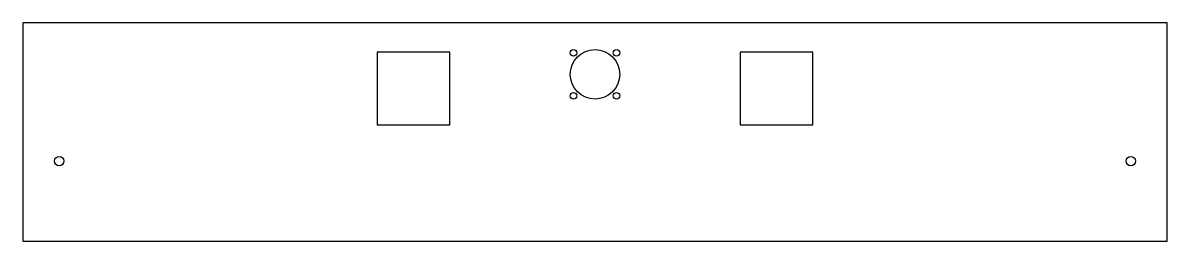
# Model space of a CAD drawing. Header units: millimetres. Extents: x -394 to 394, y -75 to 75.
import ezdxf

# ---------------------------------------------------------------- set-up
doc = ezdxf.new("R2010")
doc.units = ezdxf.units.MM

msp = doc.modelspace()

# ---------------------------------------------------------------- linework, layer by layer
at = {"color": 7, "linetype": 'Continuous', "lineweight": 25}
for p, q in [((394, 75), (-394, 75)), ((-394, 75), (-394, -75)), ((394, -75), (394, 75)), ((-150, 55), (-150, 5)), ((-100, 55), (-150, 55)), ((-100, 5), (-100, 55)), ((100, 55), (100, 5)), ((150, 55), (100, 55)), ((150, 5), (150, 55)), ((-150, 5), (-100, 5)), ((100, 5), (150, 5)), ((-394, -75), (394, -75))]:
    msp.add_line(p, q, dxfattribs=at)
for centre, radius in [((-14.85, 54.5), 2.25), ((0, 39.65), 17), ((14.85, 54.5), 2.25), ((-14.85, 24.8), 2.25), ((14.85, 24.8), 2.25), ((-369, -20), 3.25), ((369, -20), 3.25)]:
    msp.add_circle(centre, radius, dxfattribs=at)

doc.saveas('drawing.dxf')
